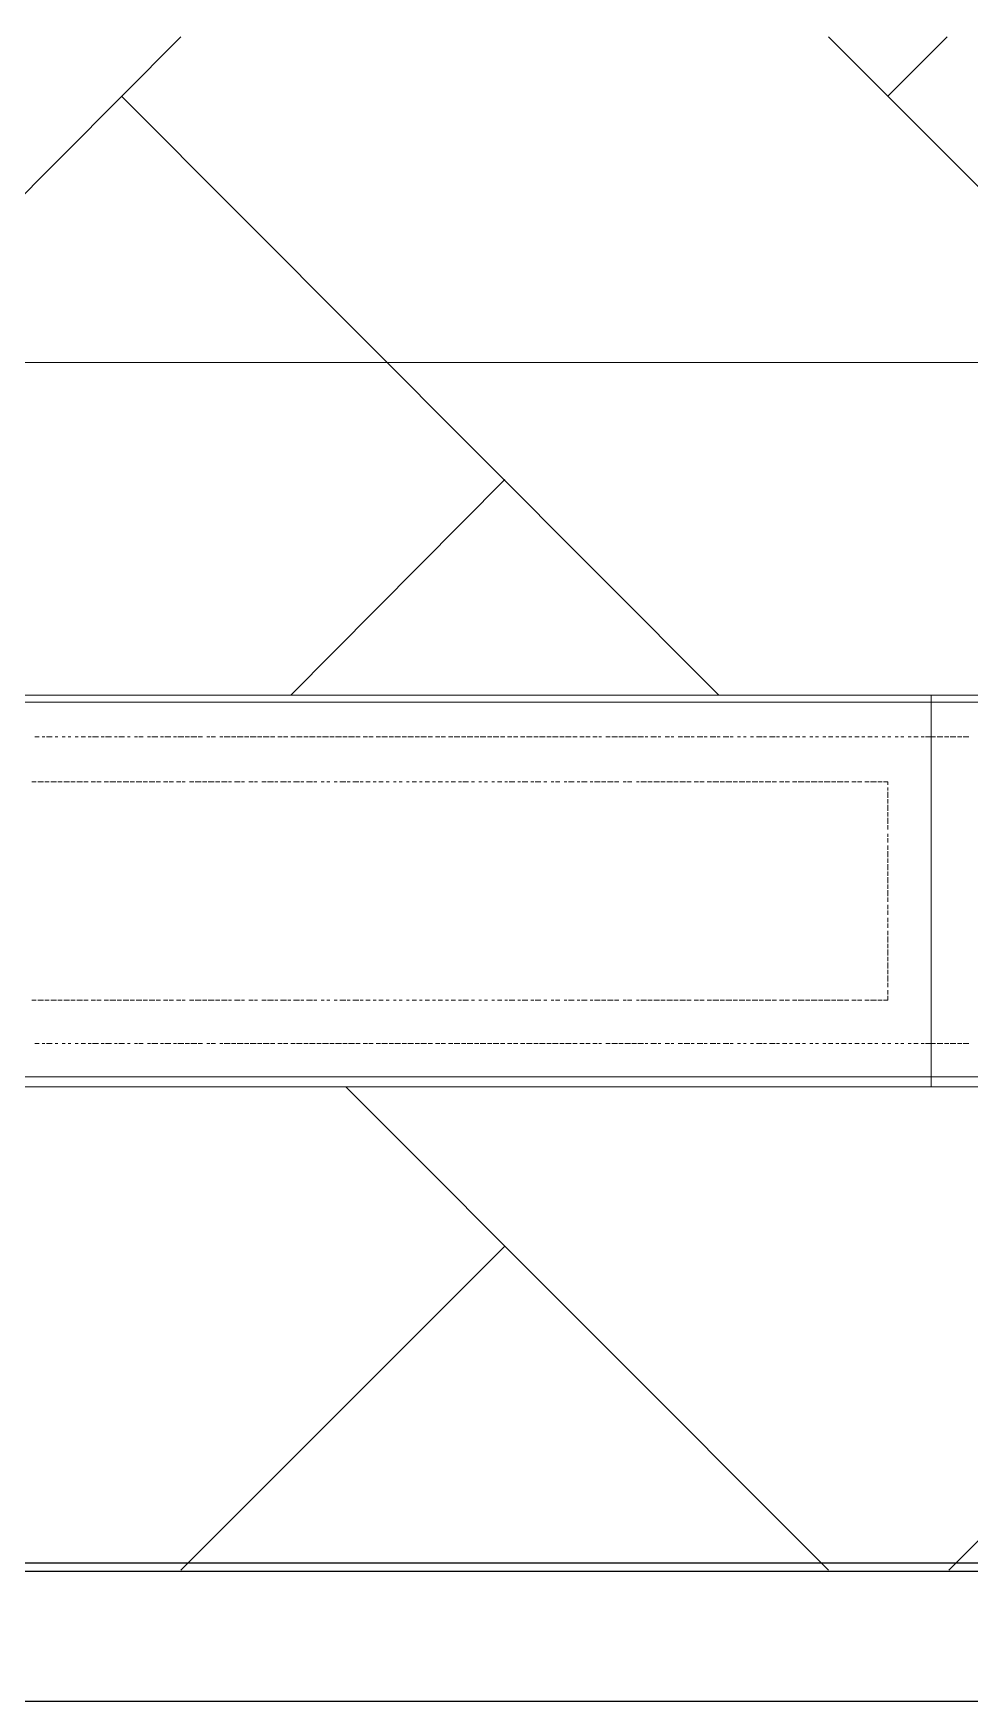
# Model space of a CAD drawing. Header units: millimetres. Extents: x 2928 to 3112, y 1220 to 1280.
# Drawn here: x 2943.72 to 2944.799, y 1236.874 to 1238.796 of the extents above; entities that cross this region are included whole.
import ezdxf

# ---------------------------------------------------------------- set-up
doc = ezdxf.new("R2010")
doc.units = ezdxf.units.MM

msp = doc.modelspace()

# ---------------------------------------------------------------- linework, layer by layer
at = {"color": 7, "linetype": 'Continuous', "lineweight": -2, "true_color": 0x000007}
for points in [[(2937.08126, 1265.3073), (2937.07792, 1267.474), (2938.98795, 1267.474), (2985.45528, 1267.474), (2985.45528, 1236.87356), (2938.98795, 1236.87356), (2937.08126, 1236.87356), (2937.08126, 1238.60692)], [(2937.23126, 1265.3073), (2937.23126, 1267.32399), (2938.98795, 1267.32399), (2985.30528, 1267.32399), (2985.30528, 1237.02356), (2938.98795, 1237.02356), (2937.22793, 1237.02356), (2937.22793, 1238.60692)]]:
    msp.add_lwpolyline(points, close=True, dxfattribs=at)
at = {"color": 9, "linetype": 'Continuous', "lineweight": 13, "true_color": 0xbababa}
for points in [[(2943.13468, 1238.03358), (2943.88969, 1238.79192), (2943.88969, 1238.79192)], [(2945.14637, 1238.28191), (2944.63636, 1238.79192), (2944.63636, 1238.79192)], [(2944.7047, 1238.72358), (2944.77303, 1238.79192), (2944.77303, 1238.79192)], [(2944.5097, 1238.03358), (2943.82135, 1238.72358), (2943.82135, 1238.72358)], [(2944.01636, 1238.03358), (2944.26303, 1238.28191), (2944.26303, 1238.28191)], [(2944.63636, 1237.02523), (2944.07969, 1237.5819), (2944.07969, 1237.5819)], [(2944.7747, 1237.02523), (2945.32971, 1237.5819), (2945.32971, 1237.5819)], [(2943.88969, 1237.02523), (2944.26303, 1237.39857), (2944.26303, 1237.39857)]]:
    msp.add_lwpolyline(points, dxfattribs=at)
at = {"color": 253, "linetype": 'Continuous', "lineweight": 5, "true_color": 0x9a9a9a}
for points in [[(2939.59296, 1238.41691), (2954.67317, 1238.41691), (2954.67317, 1238.41691)], [(2942.73967, 1238.02524), (2944.7547, 1238.02524), (2944.7547, 1238.02524)], [(2944.7547, 1238.02524), (2946.7714, 1238.02524), (2946.7714, 1238.02524)], [(2942.73967, 1237.59357), (2944.7547, 1237.59357), (2944.7547, 1237.59357)], [(2944.7547, 1237.59357), (2946.7714, 1237.59357), (2946.7714, 1237.59357)]]:
    msp.add_lwpolyline(points, dxfattribs=at)
at = {"color": 7, "linetype": 'Continuous', "lineweight": 20, "true_color": 0x000007}
for points in [[(2942.73967, 1237.5819), (2944.7547, 1237.5819), (2944.7547, 1238.03358), (2942.73967, 1238.03358)], [(2944.7547, 1237.5819), (2946.7714, 1237.5819), (2946.7714, 1238.03358), (2944.7547, 1238.03358)]]:
    msp.add_lwpolyline(points, close=True, dxfattribs=at)
at = {"color": 252, "linetype": 'Continuous', "lineweight": 13, "true_color": 0x989898}
for points in [[(2943.72635, 1237.98524), (2943.72135, 1237.98524), (2943.72135, 1237.98524)], [(2943.73302, 1237.98524), (2943.72969, 1237.98524), (2943.72969, 1237.98524)], [(2943.74135, 1237.98524), (2943.73469, 1237.98524), (2943.73469, 1237.98524)], [(2943.74802, 1237.98524), (2943.74469, 1237.98524), (2943.74469, 1237.98524)], [(2943.75635, 1237.98524), (2943.75302, 1237.98524), (2943.75302, 1237.98524)], [(2943.76302, 1237.98524), (2943.75969, 1237.98524), (2943.75969, 1237.98524)], [(2943.77135, 1237.98524), (2943.76802, 1237.98524), (2943.76802, 1237.98524)], [(2943.77969, 1237.98524), (2943.77469, 1237.98524), (2943.77469, 1237.98524)], [(2943.78635, 1237.98524), (2943.78302, 1237.98524), (2943.78302, 1237.98524)], [(2943.79469, 1237.98524), (2943.78802, 1237.98524), (2943.78802, 1237.98524)], [(2943.80135, 1237.98524), (2943.79802, 1237.98524), (2943.79802, 1237.98524)], [(2943.80969, 1237.98524), (2943.80302, 1237.98524), (2943.80302, 1237.98524)], [(2943.81635, 1237.98524), (2943.81302, 1237.98524), (2943.81302, 1237.98524)], [(2943.82469, 1237.98524), (2943.81802, 1237.98524), (2943.81802, 1237.98524)], [(2943.83135, 1237.98524), (2943.82802, 1237.98524), (2943.82802, 1237.98524)], [(2943.83969, 1237.98524), (2943.83635, 1237.98524), (2943.83635, 1237.98524)], [(2943.84635, 1237.98524), (2943.84135, 1237.98524), (2943.84135, 1237.98524)], [(2943.85469, 1237.98524), (2943.85135, 1237.98524), (2943.85135, 1237.98524)], [(2943.86302, 1237.98524), (2943.85635, 1237.98524), (2943.85635, 1237.98524)], [(2943.86969, 1237.98524), (2943.86635, 1237.98524), (2943.86635, 1237.98524)], [(2943.87802, 1237.98524), (2943.87135, 1237.98524), (2943.87135, 1237.98524)], [(2943.88469, 1237.98524), (2943.88135, 1237.98524), (2943.88135, 1237.98524)], [(2943.89302, 1237.98524), (2943.88635, 1237.98524), (2943.88635, 1237.98524)], [(2943.89969, 1237.98524), (2943.89469, 1237.98524), (2943.89469, 1237.98524)], [(2943.90802, 1237.98524), (2943.90135, 1237.98524), (2943.90135, 1237.98524)], [(2943.91469, 1237.98524), (2943.90969, 1237.98524), (2943.90969, 1237.98524)], [(2943.92302, 1237.98524), (2943.91969, 1237.98524), (2943.91969, 1237.98524)], [(2943.92969, 1237.98524), (2943.92469, 1237.98524), (2943.92469, 1237.98524)], [(2943.93802, 1237.98524), (2943.93469, 1237.98524), (2943.93469, 1237.98524)], [(2943.94635, 1237.98524), (2943.93969, 1237.98524), (2943.93969, 1237.98524)], [(2943.95302, 1237.98524), (2943.94802, 1237.98524), (2943.94802, 1237.98524)], [(2943.96136, 1237.98524), (2943.95469, 1237.98524), (2943.95469, 1237.98524)], [(2943.96802, 1237.98524), (2943.96302, 1237.98524), (2943.96302, 1237.98524)], [(2943.97636, 1237.98524), (2943.96969, 1237.98524), (2943.96969, 1237.98524)], [(2943.98302, 1237.98524), (2943.97802, 1237.98524), (2943.97802, 1237.98524)], [(2943.99136, 1237.98524), (2943.98469, 1237.98524), (2943.98469, 1237.98524)], [(2943.99802, 1237.98524), (2943.99302, 1237.98524), (2943.99302, 1237.98524)], [(2944.00636, 1237.98524), (2944.00136, 1237.98524), (2944.00136, 1237.98524)], [(2944.01302, 1237.98524), (2944.00802, 1237.98524), (2944.00802, 1237.98524)], [(2944.02136, 1237.98524), (2944.01636, 1237.98524), (2944.01636, 1237.98524)], [(2944.02969, 1237.98524), (2944.02302, 1237.98524), (2944.02302, 1237.98524)], [(2944.03636, 1237.98524), (2944.03136, 1237.98524), (2944.03136, 1237.98524)], [(2944.04469, 1237.98524), (2944.03802, 1237.98524), (2944.03802, 1237.98524)], [(2944.05136, 1237.98524), (2944.04636, 1237.98524), (2944.04636, 1237.98524)], [(2944.05969, 1237.98524), (2944.05302, 1237.98524), (2944.05302, 1237.98524)], [(2944.06636, 1237.98524), (2944.06136, 1237.98524), (2944.06136, 1237.98524)], [(2944.07469, 1237.98524), (2944.06802, 1237.98524), (2944.06802, 1237.98524)], [(2944.08136, 1237.98524), (2944.07636, 1237.98524), (2944.07636, 1237.98524)], [(2944.08969, 1237.98524), (2944.08302, 1237.98524), (2944.08302, 1237.98524)], [(2944.09636, 1237.98524), (2944.09136, 1237.98524), (2944.09136, 1237.98524)], [(2944.10469, 1237.98524), (2944.09969, 1237.98524), (2944.09969, 1237.98524)], [(2944.11136, 1237.98524), (2944.10636, 1237.98524), (2944.10636, 1237.98524)], [(2944.11969, 1237.98524), (2944.11469, 1237.98524), (2944.11469, 1237.98524)], [(2944.12802, 1237.98524), (2944.12136, 1237.98524), (2944.12136, 1237.98524)], [(2944.13469, 1237.98524), (2944.12969, 1237.98524), (2944.12969, 1237.98524)], [(2944.14302, 1237.98524), (2944.13636, 1237.98524), (2944.13636, 1237.98524)], [(2944.14969, 1237.98524), (2944.14469, 1237.98524), (2944.14469, 1237.98524)], [(2944.15802, 1237.98524), (2944.15136, 1237.98524), (2944.15136, 1237.98524)], [(2944.16469, 1237.98524), (2944.15969, 1237.98524), (2944.15969, 1237.98524)], [(2944.17302, 1237.98524), (2944.16636, 1237.98524), (2944.16636, 1237.98524)], [(2944.17969, 1237.98524), (2944.17469, 1237.98524), (2944.17469, 1237.98524)], [(2944.18802, 1237.98524), (2944.18302, 1237.98524), (2944.18302, 1237.98524)], [(2944.19469, 1237.98524), (2944.18969, 1237.98524), (2944.18969, 1237.98524)], [(2944.20303, 1237.98524), (2944.19803, 1237.98524), (2944.19803, 1237.98524)], [(2944.21136, 1237.98524), (2944.20469, 1237.98524), (2944.20469, 1237.98524)], [(2944.21803, 1237.98524), (2944.21303, 1237.98524), (2944.21303, 1237.98524)], [(2944.22636, 1237.98524), (2944.21969, 1237.98524), (2944.21969, 1237.98524)], [(2944.23303, 1237.98524), (2944.22803, 1237.98524), (2944.22803, 1237.98524)], [(2944.24136, 1237.98524), (2944.23469, 1237.98524), (2944.23469, 1237.98524)], [(2944.24803, 1237.98524), (2944.24303, 1237.98524), (2944.24303, 1237.98524)], [(2944.25636, 1237.98524), (2944.24969, 1237.98524), (2944.24969, 1237.98524)], [(2944.26303, 1237.98524), (2944.25803, 1237.98524), (2944.25803, 1237.98524)], [(2944.27136, 1237.98524), (2944.26636, 1237.98524), (2944.26636, 1237.98524)], [(2944.27803, 1237.98524), (2944.27303, 1237.98524), (2944.27303, 1237.98524)], [(2944.28636, 1237.98524), (2944.28136, 1237.98524), (2944.28136, 1237.98524)], [(2944.29469, 1237.98524), (2944.28803, 1237.98524), (2944.28803, 1237.98524)], [(2944.30136, 1237.98524), (2944.29636, 1237.98524), (2944.29636, 1237.98524)], [(2944.30969, 1237.98524), (2944.30303, 1237.98524), (2944.30303, 1237.98524)], [(2944.31636, 1237.98524), (2944.31136, 1237.98524), (2944.31136, 1237.98524)], [(2944.32469, 1237.98524), (2944.31803, 1237.98524), (2944.31803, 1237.98524)], [(2944.33136, 1237.98524), (2944.32636, 1237.98524), (2944.32636, 1237.98524)], [(2944.33969, 1237.98524), (2944.33303, 1237.98524), (2944.33303, 1237.98524)], [(2944.34636, 1237.98524), (2944.34136, 1237.98524), (2944.34136, 1237.98524)], [(2944.35469, 1237.98524), (2944.34969, 1237.98524), (2944.34969, 1237.98524)], [(2944.36136, 1237.98524), (2944.35636, 1237.98524), (2944.35636, 1237.98524)], [(2944.36969, 1237.98524), (2944.36469, 1237.98524), (2944.36469, 1237.98524)], [(2944.37469, 1237.98524), (2944.37136, 1237.98524), (2944.37136, 1237.98524)], [(2944.38469, 1237.98524), (2944.37969, 1237.98524), (2944.37969, 1237.98524)], [(2944.39303, 1237.98524), (2944.38636, 1237.98524), (2944.38636, 1237.98524)], [(2944.39969, 1237.98524), (2944.39469, 1237.98524), (2944.39469, 1237.98524)], [(2944.40803, 1237.98524), (2944.40136, 1237.98524), (2944.40136, 1237.98524)], [(2944.41469, 1237.98524), (2944.40969, 1237.98524), (2944.40969, 1237.98524)], [(2944.42303, 1237.98524), (2944.41636, 1237.98524), (2944.41636, 1237.98524)], [(2944.42803, 1237.98524), (2944.42469, 1237.98524), (2944.42469, 1237.98524)], [(2944.43803, 1237.98524), (2944.43136, 1237.98524), (2944.43136, 1237.98524)], [(2944.44303, 1237.98524), (2944.4397, 1237.98524), (2944.4397, 1237.98524)], [(2944.45303, 1237.98524), (2944.44803, 1237.98524), (2944.44803, 1237.98524)], [(2944.45803, 1237.98524), (2944.4547, 1237.98524), (2944.4547, 1237.98524)], [(2944.46803, 1237.98524), (2944.46303, 1237.98524), (2944.46303, 1237.98524)], [(2944.47636, 1237.98524), (2944.4697, 1237.98524), (2944.4697, 1237.98524)], [(2944.48136, 1237.98524), (2944.47803, 1237.98524), (2944.47803, 1237.98524)], [(2944.49136, 1237.98524), (2944.4847, 1237.98524), (2944.4847, 1237.98524)], [(2944.49636, 1237.98524), (2944.49303, 1237.98524), (2944.49303, 1237.98524)], [(2944.50636, 1237.98524), (2944.4997, 1237.98524), (2944.4997, 1237.98524)], [(2944.51136, 1237.98524), (2944.50803, 1237.98524), (2944.50803, 1237.98524)], [(2944.52136, 1237.98524), (2944.5147, 1237.98524), (2944.5147, 1237.98524)], [(2944.52636, 1237.98524), (2944.52303, 1237.98524), (2944.52303, 1237.98524)], [(2944.5347, 1237.98524), (2944.53136, 1237.98524), (2944.53136, 1237.98524)], [(2944.54136, 1237.98524), (2944.53803, 1237.98524), (2944.53803, 1237.98524)], [(2944.5497, 1237.98524), (2944.54636, 1237.98524), (2944.54636, 1237.98524)], [(2944.5597, 1237.98524), (2944.55303, 1237.98524), (2944.55303, 1237.98524)], [(2944.5647, 1237.98524), (2944.56136, 1237.98524), (2944.56136, 1237.98524)], [(2944.5747, 1237.98524), (2944.56803, 1237.98524), (2944.56803, 1237.98524)], [(2944.5797, 1237.98524), (2944.57636, 1237.98524), (2944.57636, 1237.98524)], [(2944.58803, 1237.98524), (2944.58303, 1237.98524), (2944.58303, 1237.98524)], [(2944.5947, 1237.98524), (2944.59136, 1237.98524), (2944.59136, 1237.98524)], [(2944.60303, 1237.98524), (2944.59803, 1237.98524), (2944.59803, 1237.98524)], [(2944.6097, 1237.98524), (2944.60636, 1237.98524), (2944.60636, 1237.98524)], [(2944.61803, 1237.98524), (2944.6147, 1237.98524), (2944.6147, 1237.98524)], [(2944.6247, 1237.98524), (2944.62136, 1237.98524), (2944.62136, 1237.98524)], [(2944.63303, 1237.98524), (2944.6297, 1237.98524), (2944.6297, 1237.98524)], [(2944.64136, 1237.98524), (2944.63636, 1237.98524), (2944.63636, 1237.98524)], [(2944.64803, 1237.98524), (2944.6447, 1237.98524), (2944.6447, 1237.98524)], [(2944.65636, 1237.98524), (2944.65136, 1237.98524), (2944.65136, 1237.98524)], [(2944.66303, 1237.98524), (2944.6597, 1237.98524), (2944.6597, 1237.98524)], [(2944.67137, 1237.98524), (2944.66637, 1237.98524), (2944.66637, 1237.98524)], [(2944.67803, 1237.98524), (2944.6747, 1237.98524), (2944.6747, 1237.98524)], [(2944.68637, 1237.98524), (2944.68137, 1237.98524), (2944.68137, 1237.98524)], [(2944.69303, 1237.98524), (2944.6897, 1237.98524), (2944.6897, 1237.98524)], [(2944.70137, 1237.98524), (2944.69803, 1237.98524), (2944.69803, 1237.98524)], [(2944.70803, 1237.98524), (2944.7047, 1237.98524), (2944.7047, 1237.98524)], [(2944.71637, 1237.98524), (2944.71303, 1237.98524), (2944.71303, 1237.98524)], [(2944.72303, 1237.98524), (2944.7197, 1237.98524), (2944.7197, 1237.98524)], [(2944.73137, 1237.98524), (2944.72803, 1237.98524), (2944.72803, 1237.98524)], [(2944.7397, 1237.98524), (2944.7347, 1237.98524), (2944.7347, 1237.98524)], [(2944.74637, 1237.98524), (2944.74303, 1237.98524), (2944.74303, 1237.98524)], [(2944.7547, 1237.98524), (2944.74803, 1237.98524), (2944.74803, 1237.98524)], [(2944.7597, 1237.98524), (2944.7547, 1237.98524), (2944.7547, 1237.98524)], [(2944.76803, 1237.98524), (2944.76137, 1237.98524), (2944.76137, 1237.98524)], [(2944.7747, 1237.98524), (2944.7697, 1237.98524), (2944.7697, 1237.98524)], [(2944.78303, 1237.98524), (2944.77637, 1237.98524), (2944.77637, 1237.98524)], [(2944.7897, 1237.98524), (2944.7847, 1237.98524), (2944.7847, 1237.98524)], [(2944.79803, 1237.98524), (2944.79137, 1237.98524), (2944.79137, 1237.98524)], [(2943.72302, 1237.93357), (2943.71802, 1237.93357), (2943.71802, 1237.93357)], [(2943.73135, 1237.93357), (2943.72468, 1237.93357), (2943.72468, 1237.93357)], [(2943.73802, 1237.93357), (2943.73302, 1237.93357), (2943.73302, 1237.93357)], [(2943.74635, 1237.93357), (2943.73969, 1237.93357), (2943.73969, 1237.93357)], [(2943.75302, 1237.93357), (2943.74802, 1237.93357), (2943.74802, 1237.93357)], [(2943.76135, 1237.93357), (2943.75469, 1237.93357), (2943.75469, 1237.93357)], [(2943.76802, 1237.93357), (2943.76302, 1237.93357), (2943.76302, 1237.93357)], [(2943.77635, 1237.93357), (2943.76969, 1237.93357), (2943.76969, 1237.93357)], [(2943.78302, 1237.93357), (2943.77802, 1237.93357), (2943.77802, 1237.93357)], [(2943.79135, 1237.93357), (2943.78635, 1237.93357), (2943.78635, 1237.93357)], [(2943.79802, 1237.93357), (2943.79302, 1237.93357), (2943.79302, 1237.93357)], [(2943.80635, 1237.93357), (2943.80135, 1237.93357), (2943.80135, 1237.93357)], [(2943.81469, 1237.93357), (2943.80802, 1237.93357), (2943.80802, 1237.93357)], [(2943.82135, 1237.93357), (2943.81635, 1237.93357), (2943.81635, 1237.93357)], [(2943.82969, 1237.93357), (2943.82302, 1237.93357), (2943.82302, 1237.93357)], [(2943.83635, 1237.93357), (2943.83135, 1237.93357), (2943.83135, 1237.93357)], [(2943.84469, 1237.93357), (2943.83802, 1237.93357), (2943.83802, 1237.93357)], [(2943.85135, 1237.93357), (2943.84635, 1237.93357), (2943.84635, 1237.93357)], [(2943.85969, 1237.93357), (2943.85302, 1237.93357), (2943.85302, 1237.93357)], [(2943.86635, 1237.93357), (2943.86135, 1237.93357), (2943.86135, 1237.93357)], [(2943.87469, 1237.93357), (2943.86969, 1237.93357), (2943.86969, 1237.93357)], [(2943.88135, 1237.93357), (2943.87635, 1237.93357), (2943.87635, 1237.93357)], [(2943.88969, 1237.93357), (2943.88469, 1237.93357), (2943.88469, 1237.93357)], [(2943.89469, 1237.93357), (2943.89135, 1237.93357), (2943.89135, 1237.93357)], [(2943.90469, 1237.93357), (2943.89969, 1237.93357), (2943.89969, 1237.93357)], [(2943.91302, 1237.93357), (2943.90635, 1237.93357), (2943.90635, 1237.93357)], [(2943.91969, 1237.93357), (2943.91469, 1237.93357), (2943.91469, 1237.93357)], [(2943.92802, 1237.93357), (2943.92135, 1237.93357), (2943.92135, 1237.93357)], [(2943.93469, 1237.93357), (2943.92969, 1237.93357), (2943.92969, 1237.93357)], [(2943.94302, 1237.93357), (2943.93635, 1237.93357), (2943.93635, 1237.93357)], [(2943.94802, 1237.93357), (2943.94469, 1237.93357), (2943.94469, 1237.93357)], [(2943.95802, 1237.93357), (2943.95135, 1237.93357), (2943.95135, 1237.93357)], [(2943.96302, 1237.93357), (2943.95969, 1237.93357), (2943.95969, 1237.93357)], [(2943.97302, 1237.93357), (2943.96802, 1237.93357), (2943.96802, 1237.93357)], [(2943.97802, 1237.93357), (2943.97469, 1237.93357), (2943.97469, 1237.93357)], [(2943.98802, 1237.93357), (2943.98302, 1237.93357), (2943.98302, 1237.93357)], [(2943.99636, 1237.93357), (2943.98969, 1237.93357), (2943.98969, 1237.93357)], [(2944.00136, 1237.93357), (2943.99802, 1237.93357), (2943.99802, 1237.93357)], [(2944.01136, 1237.93357), (2944.00469, 1237.93357), (2944.00469, 1237.93357)], [(2944.01636, 1237.93357), (2944.01302, 1237.93357), (2944.01302, 1237.93357)], [(2944.02636, 1237.93357), (2944.01969, 1237.93357), (2944.01969, 1237.93357)], [(2944.03136, 1237.93357), (2944.02802, 1237.93357), (2944.02802, 1237.93357)], [(2944.04136, 1237.93357), (2944.03469, 1237.93357), (2944.03469, 1237.93357)], [(2944.04636, 1237.93357), (2944.04302, 1237.93357), (2944.04302, 1237.93357)], [(2944.05469, 1237.93357), (2944.05136, 1237.93357), (2944.05136, 1237.93357)], [(2944.06136, 1237.93357), (2944.05802, 1237.93357), (2944.05802, 1237.93357)], [(2944.06969, 1237.93357), (2944.06636, 1237.93357), (2944.06636, 1237.93357)], [(2944.07969, 1237.93357), (2944.07302, 1237.93357), (2944.07302, 1237.93357)], [(2944.08469, 1237.93357), (2944.08136, 1237.93357), (2944.08136, 1237.93357)], [(2944.09469, 1237.93357), (2944.08802, 1237.93357), (2944.08802, 1237.93357)], [(2944.09969, 1237.93357), (2944.09636, 1237.93357), (2944.09636, 1237.93357)], [(2944.10802, 1237.93357), (2944.10302, 1237.93357), (2944.10302, 1237.93357)], [(2944.11469, 1237.93357), (2944.11136, 1237.93357), (2944.11136, 1237.93357)], [(2944.12302, 1237.93357), (2944.11802, 1237.93357), (2944.11802, 1237.93357)], [(2944.12969, 1237.93357), (2944.12636, 1237.93357), (2944.12636, 1237.93357)], [(2944.13802, 1237.93357), (2944.13469, 1237.93357), (2944.13469, 1237.93357)], [(2944.14469, 1237.93357), (2944.14136, 1237.93357), (2944.14136, 1237.93357)], [(2944.15302, 1237.93357), (2944.14969, 1237.93357), (2944.14969, 1237.93357)], [(2944.16136, 1237.93357), (2944.15636, 1237.93357), (2944.15636, 1237.93357)], [(2944.16802, 1237.93357), (2944.16469, 1237.93357), (2944.16469, 1237.93357)], [(2944.17636, 1237.93357), (2944.17136, 1237.93357), (2944.17136, 1237.93357)], [(2944.18302, 1237.93357), (2944.17969, 1237.93357), (2944.17969, 1237.93357)], [(2944.19136, 1237.93357), (2944.18636, 1237.93357), (2944.18636, 1237.93357)], [(2944.19803, 1237.93357), (2944.19469, 1237.93357), (2944.19469, 1237.93357)], [(2944.20636, 1237.93357), (2944.20136, 1237.93357), (2944.20136, 1237.93357)], [(2944.21303, 1237.93357), (2944.20969, 1237.93357), (2944.20969, 1237.93357)], [(2944.22136, 1237.93357), (2944.21469, 1237.93357), (2944.21469, 1237.93357)], [(2944.22803, 1237.93357), (2944.22469, 1237.93357), (2944.22469, 1237.93357)], [(2944.23636, 1237.93357), (2944.23303, 1237.93357), (2944.23303, 1237.93357)], [(2944.24303, 1237.93357), (2944.23969, 1237.93357), (2944.23969, 1237.93357)], [(2944.25136, 1237.93357), (2944.24803, 1237.93357), (2944.24803, 1237.93357)], [(2944.25969, 1237.93357), (2944.25469, 1237.93357), (2944.25469, 1237.93357)], [(2944.26636, 1237.93357), (2944.26303, 1237.93357), (2944.26303, 1237.93357)], [(2944.27469, 1237.93357), (2944.26803, 1237.93357), (2944.26803, 1237.93357)], [(2944.28136, 1237.93357), (2944.27803, 1237.93357), (2944.27803, 1237.93357)], [(2944.28969, 1237.93357), (2944.28303, 1237.93357), (2944.28303, 1237.93357)], [(2944.29636, 1237.93357), (2944.29303, 1237.93357), (2944.29303, 1237.93357)], [(2944.30469, 1237.93357), (2944.29803, 1237.93357), (2944.29803, 1237.93357)], [(2944.31136, 1237.93357), (2944.30803, 1237.93357), (2944.30803, 1237.93357)], [(2944.31969, 1237.93357), (2944.31636, 1237.93357), (2944.31636, 1237.93357)], [(2944.32636, 1237.93357), (2944.32136, 1237.93357), (2944.32136, 1237.93357)], [(2944.33469, 1237.93357), (2944.33136, 1237.93357), (2944.33136, 1237.93357)], [(2944.34303, 1237.93357), (2944.33636, 1237.93357), (2944.33636, 1237.93357)], [(2944.34969, 1237.93357), (2944.34636, 1237.93357), (2944.34636, 1237.93357)], [(2944.35803, 1237.93357), (2944.35136, 1237.93357), (2944.35136, 1237.93357)], [(2944.36469, 1237.93357), (2944.36136, 1237.93357), (2944.36136, 1237.93357)], [(2944.37303, 1237.93357), (2944.36636, 1237.93357), (2944.36636, 1237.93357)], [(2944.37969, 1237.93357), (2944.37469, 1237.93357), (2944.37469, 1237.93357)], [(2944.38803, 1237.93357), (2944.38136, 1237.93357), (2944.38136, 1237.93357)], [(2944.39469, 1237.93357), (2944.38969, 1237.93357), (2944.38969, 1237.93357)], [(2944.40303, 1237.93357), (2944.39969, 1237.93357), (2944.39969, 1237.93357)], [(2944.40969, 1237.93357), (2944.40469, 1237.93357), (2944.40469, 1237.93357)], [(2944.41803, 1237.93357), (2944.41469, 1237.93357), (2944.41469, 1237.93357)], [(2944.42636, 1237.93357), (2944.41969, 1237.93357), (2944.41969, 1237.93357)], [(2944.43303, 1237.93357), (2944.42803, 1237.93357), (2944.42803, 1237.93357)], [(2944.44136, 1237.93357), (2944.4347, 1237.93357), (2944.4347, 1237.93357)], [(2944.44803, 1237.93357), (2944.44303, 1237.93357), (2944.44303, 1237.93357)], [(2944.45636, 1237.93357), (2944.4497, 1237.93357), (2944.4497, 1237.93357)], [(2944.46303, 1237.93357), (2944.45803, 1237.93357), (2944.45803, 1237.93357)], [(2944.47136, 1237.93357), (2944.4647, 1237.93357), (2944.4647, 1237.93357)], [(2944.47803, 1237.93357), (2944.47303, 1237.93357), (2944.47303, 1237.93357)], [(2944.48636, 1237.93357), (2944.48136, 1237.93357), (2944.48136, 1237.93357)], [(2944.49303, 1237.93357), (2944.48803, 1237.93357), (2944.48803, 1237.93357)], [(2944.50136, 1237.93357), (2944.49636, 1237.93357), (2944.49636, 1237.93357)], [(2944.5097, 1237.93357), (2944.50303, 1237.93357), (2944.50303, 1237.93357)], [(2944.51636, 1237.93357), (2944.51136, 1237.93357), (2944.51136, 1237.93357)], [(2944.5247, 1237.93357), (2944.51803, 1237.93357), (2944.51803, 1237.93357)], [(2944.53136, 1237.93357), (2944.52636, 1237.93357), (2944.52636, 1237.93357)], [(2944.5397, 1237.93357), (2944.53303, 1237.93357), (2944.53303, 1237.93357)], [(2944.54636, 1237.93357), (2944.54136, 1237.93357), (2944.54136, 1237.93357)], [(2944.5547, 1237.93357), (2944.54803, 1237.93357), (2944.54803, 1237.93357)], [(2944.56136, 1237.93357), (2944.55636, 1237.93357), (2944.55636, 1237.93357)], [(2944.5697, 1237.93357), (2944.56303, 1237.93357), (2944.56303, 1237.93357)], [(2944.57636, 1237.93357), (2944.57136, 1237.93357), (2944.57136, 1237.93357)], [(2944.5847, 1237.93357), (2944.5797, 1237.93357), (2944.5797, 1237.93357)], [(2944.59136, 1237.93357), (2944.58636, 1237.93357), (2944.58636, 1237.93357)], [(2944.5997, 1237.93357), (2944.5947, 1237.93357), (2944.5947, 1237.93357)], [(2944.60803, 1237.93357), (2944.60136, 1237.93357), (2944.60136, 1237.93357)], [(2944.6147, 1237.93357), (2944.6097, 1237.93357), (2944.6097, 1237.93357)], [(2944.62303, 1237.93357), (2944.61636, 1237.93357), (2944.61636, 1237.93357)], [(2944.6297, 1237.93357), (2944.6247, 1237.93357), (2944.6247, 1237.93357)], [(2944.63803, 1237.93357), (2944.63136, 1237.93357), (2944.63136, 1237.93357)], [(2944.6447, 1237.93357), (2944.6397, 1237.93357), (2944.6397, 1237.93357)], [(2944.65303, 1237.93357), (2944.64636, 1237.93357), (2944.64636, 1237.93357)], [(2944.6597, 1237.93357), (2944.6547, 1237.93357), (2944.6547, 1237.93357)], [(2944.66803, 1237.93357), (2944.66303, 1237.93357), (2944.66303, 1237.93357)], [(2944.6747, 1237.93357), (2944.6697, 1237.93357), (2944.6697, 1237.93357)], [(2944.68303, 1237.93357), (2944.67803, 1237.93357), (2944.67803, 1237.93357)], [(2944.69137, 1237.93357), (2944.6847, 1237.93357), (2944.6847, 1237.93357)], [(2944.69803, 1237.93357), (2944.69303, 1237.93357), (2944.69303, 1237.93357)], [(2944.7047, 1237.93024), (2944.7047, 1237.93357), (2944.6997, 1237.93357)], [(2944.7047, 1237.92357), (2944.7047, 1237.92691), (2944.7047, 1237.92691)], [(2944.7047, 1237.91524), (2944.7047, 1237.92191), (2944.7047, 1237.92191)], [(2944.7047, 1237.90857), (2944.7047, 1237.91357), (2944.7047, 1237.91357)], [(2944.7047, 1237.90024), (2944.7047, 1237.90691), (2944.7047, 1237.90691)], [(2944.7047, 1237.89357), (2944.7047, 1237.89857), (2944.7047, 1237.89857)], [(2944.7047, 1237.88524), (2944.7047, 1237.89191), (2944.7047, 1237.89191)], [(2944.7047, 1237.87857), (2944.7047, 1237.88357), (2944.7047, 1237.88357)], [(2944.7047, 1237.87024), (2944.7047, 1237.87357), (2944.7047, 1237.87357)], [(2944.7047, 1237.86357), (2944.7047, 1237.86857), (2944.7047, 1237.86857)], [(2944.7047, 1237.85524), (2944.7047, 1237.86024), (2944.7047, 1237.86024)], [(2944.7047, 1237.84691), (2944.7047, 1237.85357), (2944.7047, 1237.85357)], [(2944.7047, 1237.84024), (2944.7047, 1237.84524), (2944.7047, 1237.84524)], [(2944.7047, 1237.83191), (2944.7047, 1237.83857), (2944.7047, 1237.83857)], [(2944.7047, 1237.82524), (2944.7047, 1237.83024), (2944.7047, 1237.83024)], [(2944.7047, 1237.81691), (2944.7047, 1237.82357), (2944.7047, 1237.82357)], [(2944.7047, 1237.81024), (2944.7047, 1237.81524), (2944.7047, 1237.81524)], [(2944.7047, 1237.80191), (2944.7047, 1237.80857), (2944.7047, 1237.80857)], [(2944.7047, 1237.79524), (2944.7047, 1237.80024), (2944.7047, 1237.80024)], [(2944.7047, 1237.7869), (2944.7047, 1237.7919), (2944.7047, 1237.7919)], [(2944.7047, 1237.78024), (2944.7047, 1237.78524), (2944.7047, 1237.78524)], [(2944.7047, 1237.7719), (2944.7047, 1237.7769), (2944.7047, 1237.7769)], [(2944.7047, 1237.76524), (2944.7047, 1237.77024), (2944.7047, 1237.77024)], [(2944.7047, 1237.7569), (2944.7047, 1237.7619), (2944.7047, 1237.7619)], [(2944.7047, 1237.74857), (2944.7047, 1237.75524), (2944.7047, 1237.75524)], [(2944.7047, 1237.7419), (2944.7047, 1237.7469), (2944.7047, 1237.7469)], [(2944.7047, 1237.73357), (2944.7047, 1237.74024), (2944.7047, 1237.74024)], [(2944.7047, 1237.7269), (2944.7047, 1237.7319), (2944.7047, 1237.7319)], [(2944.7047, 1237.71857), (2944.7047, 1237.72524), (2944.7047, 1237.72524)], [(2944.7047, 1237.7119), (2944.7047, 1237.7169), (2944.7047, 1237.7169)], [(2944.7047, 1237.70357), (2944.7047, 1237.71024), (2944.7047, 1237.71024)], [(2944.7047, 1237.6969), (2944.7047, 1237.7019), (2944.7047, 1237.7019)], [(2944.7047, 1237.68857), (2944.7047, 1237.69357), (2944.7047, 1237.69357)], [(2944.7047, 1237.6819), (2944.7047, 1237.6869), (2944.7047, 1237.6869)], [(2943.71802, 1237.6819), (2943.72302, 1237.6819), (2943.72302, 1237.6819)], [(2943.72468, 1237.6819), (2943.73135, 1237.6819), (2943.73135, 1237.6819)], [(2943.73302, 1237.6819), (2943.73802, 1237.6819), (2943.73802, 1237.6819)], [(2943.73969, 1237.6819), (2943.74635, 1237.6819), (2943.74635, 1237.6819)], [(2943.74802, 1237.6819), (2943.75302, 1237.6819), (2943.75302, 1237.6819)], [(2943.75469, 1237.6819), (2943.76135, 1237.6819), (2943.76135, 1237.6819)], [(2943.76302, 1237.6819), (2943.76802, 1237.6819), (2943.76802, 1237.6819)], [(2943.76969, 1237.6819), (2943.77635, 1237.6819), (2943.77635, 1237.6819)], [(2943.77802, 1237.6819), (2943.78302, 1237.6819), (2943.78302, 1237.6819)], [(2943.78635, 1237.6819), (2943.79135, 1237.6819), (2943.79135, 1237.6819)], [(2943.79302, 1237.6819), (2943.79802, 1237.6819), (2943.79802, 1237.6819)], [(2943.80135, 1237.6819), (2943.80635, 1237.6819), (2943.80635, 1237.6819)], [(2943.80802, 1237.6819), (2943.81469, 1237.6819), (2943.81469, 1237.6819)], [(2943.81635, 1237.6819), (2943.82135, 1237.6819), (2943.82135, 1237.6819)], [(2943.82302, 1237.6819), (2943.82969, 1237.6819), (2943.82969, 1237.6819)], [(2943.83135, 1237.6819), (2943.83635, 1237.6819), (2943.83635, 1237.6819)], [(2943.83802, 1237.6819), (2943.84469, 1237.6819), (2943.84469, 1237.6819)], [(2943.84635, 1237.6819), (2943.85135, 1237.6819), (2943.85135, 1237.6819)], [(2943.85302, 1237.6819), (2943.85969, 1237.6819), (2943.85969, 1237.6819)], [(2943.86135, 1237.6819), (2943.86635, 1237.6819), (2943.86635, 1237.6819)], [(2943.86969, 1237.6819), (2943.87469, 1237.6819), (2943.87469, 1237.6819)], [(2943.87635, 1237.6819), (2943.88135, 1237.6819), (2943.88135, 1237.6819)], [(2943.88469, 1237.6819), (2943.88969, 1237.6819), (2943.88969, 1237.6819)], [(2943.89135, 1237.6819), (2943.89469, 1237.6819), (2943.89469, 1237.6819)], [(2943.89969, 1237.6819), (2943.90469, 1237.6819), (2943.90469, 1237.6819)], [(2943.90635, 1237.6819), (2943.91302, 1237.6819), (2943.91302, 1237.6819)], [(2943.91469, 1237.6819), (2943.91969, 1237.6819), (2943.91969, 1237.6819)], [(2943.92135, 1237.6819), (2943.92802, 1237.6819), (2943.92802, 1237.6819)], [(2943.92969, 1237.6819), (2943.93469, 1237.6819), (2943.93469, 1237.6819)], [(2943.93635, 1237.6819), (2943.94302, 1237.6819), (2943.94302, 1237.6819)], [(2943.94469, 1237.6819), (2943.94802, 1237.6819), (2943.94802, 1237.6819)], [(2943.95135, 1237.6819), (2943.95802, 1237.6819), (2943.95802, 1237.6819)], [(2943.95969, 1237.6819), (2943.96302, 1237.6819), (2943.96302, 1237.6819)], [(2943.96802, 1237.6819), (2943.97302, 1237.6819), (2943.97302, 1237.6819)], [(2943.97469, 1237.6819), (2943.97802, 1237.6819), (2943.97802, 1237.6819)], [(2943.98302, 1237.6819), (2943.98802, 1237.6819), (2943.98802, 1237.6819)], [(2943.98969, 1237.6819), (2943.99636, 1237.6819), (2943.99636, 1237.6819)], [(2943.99802, 1237.6819), (2944.00136, 1237.6819), (2944.00136, 1237.6819)], [(2944.00469, 1237.6819), (2944.01136, 1237.6819), (2944.01136, 1237.6819)], [(2944.01302, 1237.6819), (2944.01636, 1237.6819), (2944.01636, 1237.6819)], [(2944.01969, 1237.6819), (2944.02636, 1237.6819), (2944.02636, 1237.6819)], [(2944.02802, 1237.6819), (2944.03136, 1237.6819), (2944.03136, 1237.6819)], [(2944.03469, 1237.6819), (2944.04136, 1237.6819), (2944.04136, 1237.6819)], [(2944.04302, 1237.6819), (2944.04636, 1237.6819), (2944.04636, 1237.6819)], [(2944.05136, 1237.6819), (2944.05469, 1237.6819), (2944.05469, 1237.6819)], [(2944.05802, 1237.6819), (2944.06136, 1237.6819), (2944.06136, 1237.6819)], [(2944.06636, 1237.6819), (2944.06969, 1237.6819), (2944.06969, 1237.6819)], [(2944.07302, 1237.6819), (2944.07969, 1237.6819), (2944.07969, 1237.6819)], [(2944.08136, 1237.6819), (2944.08469, 1237.6819), (2944.08469, 1237.6819)], [(2944.08802, 1237.6819), (2944.09469, 1237.6819), (2944.09469, 1237.6819)], [(2944.09636, 1237.6819), (2944.09969, 1237.6819), (2944.09969, 1237.6819)], [(2944.10302, 1237.6819), (2944.10802, 1237.6819), (2944.10802, 1237.6819)], [(2944.11136, 1237.6819), (2944.11469, 1237.6819), (2944.11469, 1237.6819)], [(2944.11802, 1237.6819), (2944.12302, 1237.6819), (2944.12302, 1237.6819)], [(2944.12636, 1237.6819), (2944.12969, 1237.6819), (2944.12969, 1237.6819)], [(2944.13469, 1237.6819), (2944.13802, 1237.6819), (2944.13802, 1237.6819)], [(2944.14136, 1237.6819), (2944.14469, 1237.6819), (2944.14469, 1237.6819)], [(2944.14969, 1237.6819), (2944.15302, 1237.6819), (2944.15302, 1237.6819)], [(2944.15636, 1237.6819), (2944.16136, 1237.6819), (2944.16136, 1237.6819)], [(2944.16469, 1237.6819), (2944.16802, 1237.6819), (2944.16802, 1237.6819)], [(2944.17136, 1237.6819), (2944.17636, 1237.6819), (2944.17636, 1237.6819)], [(2944.17969, 1237.6819), (2944.18302, 1237.6819), (2944.18302, 1237.6819)], [(2944.18636, 1237.6819), (2944.19136, 1237.6819), (2944.19136, 1237.6819)], [(2944.19469, 1237.6819), (2944.19803, 1237.6819), (2944.19803, 1237.6819)], [(2944.20136, 1237.6819), (2944.20636, 1237.6819), (2944.20636, 1237.6819)], [(2944.20969, 1237.6819), (2944.21303, 1237.6819), (2944.21303, 1237.6819)], [(2944.21469, 1237.6819), (2944.22136, 1237.6819), (2944.22136, 1237.6819)], [(2944.22469, 1237.6819), (2944.22803, 1237.6819), (2944.22803, 1237.6819)], [(2944.23303, 1237.6819), (2944.23636, 1237.6819), (2944.23636, 1237.6819)], [(2944.23969, 1237.6819), (2944.24303, 1237.6819), (2944.24303, 1237.6819)], [(2944.24803, 1237.6819), (2944.25136, 1237.6819), (2944.25136, 1237.6819)], [(2944.25469, 1237.6819), (2944.25969, 1237.6819), (2944.25969, 1237.6819)], [(2944.26303, 1237.6819), (2944.26636, 1237.6819), (2944.26636, 1237.6819)], [(2944.26803, 1237.6819), (2944.27469, 1237.6819), (2944.27469, 1237.6819)], [(2944.27803, 1237.6819), (2944.28136, 1237.6819), (2944.28136, 1237.6819)], [(2944.28303, 1237.6819), (2944.28969, 1237.6819), (2944.28969, 1237.6819)], [(2944.29303, 1237.6819), (2944.29636, 1237.6819), (2944.29636, 1237.6819)], [(2944.29803, 1237.6819), (2944.30469, 1237.6819), (2944.30469, 1237.6819)], [(2944.30803, 1237.6819), (2944.31136, 1237.6819), (2944.31136, 1237.6819)], [(2944.31636, 1237.6819), (2944.31969, 1237.6819), (2944.31969, 1237.6819)], [(2944.32136, 1237.6819), (2944.32636, 1237.6819), (2944.32636, 1237.6819)], [(2944.33136, 1237.6819), (2944.33469, 1237.6819), (2944.33469, 1237.6819)], [(2944.33636, 1237.6819), (2944.34303, 1237.6819), (2944.34303, 1237.6819)], [(2944.34636, 1237.6819), (2944.34969, 1237.6819), (2944.34969, 1237.6819)], [(2944.35136, 1237.6819), (2944.35803, 1237.6819), (2944.35803, 1237.6819)], [(2944.36136, 1237.6819), (2944.36469, 1237.6819), (2944.36469, 1237.6819)], [(2944.36636, 1237.6819), (2944.37303, 1237.6819), (2944.37303, 1237.6819)], [(2944.37469, 1237.6819), (2944.37969, 1237.6819), (2944.37969, 1237.6819)], [(2944.38136, 1237.6819), (2944.38803, 1237.6819), (2944.38803, 1237.6819)], [(2944.38969, 1237.6819), (2944.39469, 1237.6819), (2944.39469, 1237.6819)], [(2944.39969, 1237.6819), (2944.40303, 1237.6819), (2944.40303, 1237.6819)], [(2944.40469, 1237.6819), (2944.40969, 1237.6819), (2944.40969, 1237.6819)], [(2944.41469, 1237.6819), (2944.41803, 1237.6819), (2944.41803, 1237.6819)], [(2944.41969, 1237.6819), (2944.42636, 1237.6819), (2944.42636, 1237.6819)], [(2944.42803, 1237.6819), (2944.43303, 1237.6819), (2944.43303, 1237.6819)], [(2944.4347, 1237.6819), (2944.44136, 1237.6819), (2944.44136, 1237.6819)], [(2944.44303, 1237.6819), (2944.44803, 1237.6819), (2944.44803, 1237.6819)], [(2944.4497, 1237.6819), (2944.45636, 1237.6819), (2944.45636, 1237.6819)], [(2944.45803, 1237.6819), (2944.46303, 1237.6819), (2944.46303, 1237.6819)], [(2944.4647, 1237.6819), (2944.47136, 1237.6819), (2944.47136, 1237.6819)], [(2944.47303, 1237.6819), (2944.47803, 1237.6819), (2944.47803, 1237.6819)], [(2944.48136, 1237.6819), (2944.48636, 1237.6819), (2944.48636, 1237.6819)], [(2944.48803, 1237.6819), (2944.49303, 1237.6819), (2944.49303, 1237.6819)], [(2944.49636, 1237.6819), (2944.50136, 1237.6819), (2944.50136, 1237.6819)], [(2944.50303, 1237.6819), (2944.5097, 1237.6819), (2944.5097, 1237.6819)], [(2944.51136, 1237.6819), (2944.51636, 1237.6819), (2944.51636, 1237.6819)], [(2944.51803, 1237.6819), (2944.5247, 1237.6819), (2944.5247, 1237.6819)], [(2944.52636, 1237.6819), (2944.53136, 1237.6819), (2944.53136, 1237.6819)], [(2944.53303, 1237.6819), (2944.5397, 1237.6819), (2944.5397, 1237.6819)], [(2944.54136, 1237.6819), (2944.54636, 1237.6819), (2944.54636, 1237.6819)], [(2944.54803, 1237.6819), (2944.5547, 1237.6819), (2944.5547, 1237.6819)], [(2944.55636, 1237.6819), (2944.56136, 1237.6819), (2944.56136, 1237.6819)], [(2944.56303, 1237.6819), (2944.5697, 1237.6819), (2944.5697, 1237.6819)], [(2944.57136, 1237.6819), (2944.57636, 1237.6819), (2944.57636, 1237.6819)], [(2944.5797, 1237.6819), (2944.5847, 1237.6819), (2944.5847, 1237.6819)], [(2944.58636, 1237.6819), (2944.59136, 1237.6819), (2944.59136, 1237.6819)], [(2944.5947, 1237.6819), (2944.5997, 1237.6819), (2944.5997, 1237.6819)], [(2944.60136, 1237.6819), (2944.60803, 1237.6819), (2944.60803, 1237.6819)], [(2944.6097, 1237.6819), (2944.6147, 1237.6819), (2944.6147, 1237.6819)], [(2944.61636, 1237.6819), (2944.62303, 1237.6819), (2944.62303, 1237.6819)], [(2944.6247, 1237.6819), (2944.6297, 1237.6819), (2944.6297, 1237.6819)], [(2944.63136, 1237.6819), (2944.63803, 1237.6819), (2944.63803, 1237.6819)], [(2944.6397, 1237.6819), (2944.6447, 1237.6819), (2944.6447, 1237.6819)], [(2944.64636, 1237.6819), (2944.65303, 1237.6819), (2944.65303, 1237.6819)], [(2944.6547, 1237.6819), (2944.6597, 1237.6819), (2944.6597, 1237.6819)], [(2944.66303, 1237.6819), (2944.66803, 1237.6819), (2944.66803, 1237.6819)], [(2944.6697, 1237.6819), (2944.6747, 1237.6819), (2944.6747, 1237.6819)], [(2944.67803, 1237.6819), (2944.68303, 1237.6819), (2944.68303, 1237.6819)], [(2944.6847, 1237.6819), (2944.69137, 1237.6819), (2944.69137, 1237.6819)], [(2944.69303, 1237.6819), (2944.69803, 1237.6819), (2944.69803, 1237.6819)], [(2944.6997, 1237.6819), (2944.7047, 1237.6819), (2944.7047, 1237.6819)], [(2943.72135, 1237.6319), (2943.72635, 1237.6319), (2943.72635, 1237.6319)], [(2943.72969, 1237.6319), (2943.73302, 1237.6319), (2943.73302, 1237.6319)], [(2943.73469, 1237.6319), (2943.74135, 1237.6319), (2943.74135, 1237.6319)], [(2943.74469, 1237.6319), (2943.74802, 1237.6319), (2943.74802, 1237.6319)], [(2943.75302, 1237.6319), (2943.75635, 1237.6319), (2943.75635, 1237.6319)], [(2943.75969, 1237.6319), (2943.76302, 1237.6319), (2943.76302, 1237.6319)], [(2943.76802, 1237.6319), (2943.77135, 1237.6319), (2943.77135, 1237.6319)], [(2943.77469, 1237.6319), (2943.77969, 1237.6319), (2943.77969, 1237.6319)], [(2943.78302, 1237.6319), (2943.78635, 1237.6319), (2943.78635, 1237.6319)], [(2943.78802, 1237.6319), (2943.79469, 1237.6319), (2943.79469, 1237.6319)], [(2943.79802, 1237.6319), (2943.80135, 1237.6319), (2943.80135, 1237.6319)], [(2943.80302, 1237.6319), (2943.80969, 1237.6319), (2943.80969, 1237.6319)], [(2943.81302, 1237.6319), (2943.81635, 1237.6319), (2943.81635, 1237.6319)], [(2943.81802, 1237.6319), (2943.82469, 1237.6319), (2943.82469, 1237.6319)], [(2943.82802, 1237.6319), (2943.83135, 1237.6319), (2943.83135, 1237.6319)], [(2943.83635, 1237.6319), (2943.83969, 1237.6319), (2943.83969, 1237.6319)], [(2943.84135, 1237.6319), (2943.84635, 1237.6319), (2943.84635, 1237.6319)], [(2943.85135, 1237.6319), (2943.85469, 1237.6319), (2943.85469, 1237.6319)], [(2943.85635, 1237.6319), (2943.86302, 1237.6319), (2943.86302, 1237.6319)], [(2943.86635, 1237.6319), (2943.86969, 1237.6319), (2943.86969, 1237.6319)], [(2943.87135, 1237.6319), (2943.87802, 1237.6319), (2943.87802, 1237.6319)], [(2943.88135, 1237.6319), (2943.88469, 1237.6319), (2943.88469, 1237.6319)], [(2943.88635, 1237.6319), (2943.89302, 1237.6319), (2943.89302, 1237.6319)], [(2943.89469, 1237.6319), (2943.89969, 1237.6319), (2943.89969, 1237.6319)], [(2943.90135, 1237.6319), (2943.90802, 1237.6319), (2943.90802, 1237.6319)], [(2943.90969, 1237.6319), (2943.91469, 1237.6319), (2943.91469, 1237.6319)], [(2943.91969, 1237.6319), (2943.92302, 1237.6319), (2943.92302, 1237.6319)], [(2943.92469, 1237.6319), (2943.92969, 1237.6319), (2943.92969, 1237.6319)], [(2943.93469, 1237.6319), (2943.93802, 1237.6319), (2943.93802, 1237.6319)], [(2943.93969, 1237.6319), (2943.94635, 1237.6319), (2943.94635, 1237.6319)], [(2943.94802, 1237.6319), (2943.95302, 1237.6319), (2943.95302, 1237.6319)], [(2943.95469, 1237.6319), (2943.96136, 1237.6319), (2943.96136, 1237.6319)], [(2943.96302, 1237.6319), (2943.96802, 1237.6319), (2943.96802, 1237.6319)], [(2943.96969, 1237.6319), (2943.97636, 1237.6319), (2943.97636, 1237.6319)], [(2943.97802, 1237.6319), (2943.98302, 1237.6319), (2943.98302, 1237.6319)], [(2943.98469, 1237.6319), (2943.99136, 1237.6319), (2943.99136, 1237.6319)], [(2943.99302, 1237.6319), (2943.99802, 1237.6319), (2943.99802, 1237.6319)], [(2944.00136, 1237.6319), (2944.00636, 1237.6319), (2944.00636, 1237.6319)], [(2944.00802, 1237.6319), (2944.01302, 1237.6319), (2944.01302, 1237.6319)], [(2944.01636, 1237.6319), (2944.02136, 1237.6319), (2944.02136, 1237.6319)], [(2944.02302, 1237.6319), (2944.02969, 1237.6319), (2944.02969, 1237.6319)], [(2944.03136, 1237.6319), (2944.03636, 1237.6319), (2944.03636, 1237.6319)], [(2944.03802, 1237.6319), (2944.04469, 1237.6319), (2944.04469, 1237.6319)], [(2944.04636, 1237.6319), (2944.05136, 1237.6319), (2944.05136, 1237.6319)], [(2944.05302, 1237.6319), (2944.05969, 1237.6319), (2944.05969, 1237.6319)], [(2944.06136, 1237.6319), (2944.06636, 1237.6319), (2944.06636, 1237.6319)], [(2944.06802, 1237.6319), (2944.07469, 1237.6319), (2944.07469, 1237.6319)], [(2944.07636, 1237.6319), (2944.08136, 1237.6319), (2944.08136, 1237.6319)], [(2944.08302, 1237.6319), (2944.08969, 1237.6319), (2944.08969, 1237.6319)], [(2944.09136, 1237.6319), (2944.09636, 1237.6319), (2944.09636, 1237.6319)], [(2944.09969, 1237.6319), (2944.10469, 1237.6319), (2944.10469, 1237.6319)], [(2944.10636, 1237.6319), (2944.11136, 1237.6319), (2944.11136, 1237.6319)], [(2944.11469, 1237.6319), (2944.11969, 1237.6319), (2944.11969, 1237.6319)], [(2944.12136, 1237.6319), (2944.12802, 1237.6319), (2944.12802, 1237.6319)], [(2944.12969, 1237.6319), (2944.13469, 1237.6319), (2944.13469, 1237.6319)], [(2944.13636, 1237.6319), (2944.14302, 1237.6319), (2944.14302, 1237.6319)], [(2944.14469, 1237.6319), (2944.14969, 1237.6319), (2944.14969, 1237.6319)], [(2944.15136, 1237.6319), (2944.15802, 1237.6319), (2944.15802, 1237.6319)], [(2944.15969, 1237.6319), (2944.16469, 1237.6319), (2944.16469, 1237.6319)], [(2944.16636, 1237.6319), (2944.17302, 1237.6319), (2944.17302, 1237.6319)], [(2944.17469, 1237.6319), (2944.17969, 1237.6319), (2944.17969, 1237.6319)], [(2944.18302, 1237.6319), (2944.18802, 1237.6319), (2944.18802, 1237.6319)], [(2944.18969, 1237.6319), (2944.19469, 1237.6319), (2944.19469, 1237.6319)], [(2944.19803, 1237.6319), (2944.20303, 1237.6319), (2944.20303, 1237.6319)], [(2944.20469, 1237.6319), (2944.21136, 1237.6319), (2944.21136, 1237.6319)], [(2944.21303, 1237.6319), (2944.21803, 1237.6319), (2944.21803, 1237.6319)], [(2944.21969, 1237.6319), (2944.22636, 1237.6319), (2944.22636, 1237.6319)], [(2944.22803, 1237.6319), (2944.23303, 1237.6319), (2944.23303, 1237.6319)], [(2944.23469, 1237.6319), (2944.24136, 1237.6319), (2944.24136, 1237.6319)], [(2944.24303, 1237.6319), (2944.24803, 1237.6319), (2944.24803, 1237.6319)], [(2944.24969, 1237.6319), (2944.25636, 1237.6319), (2944.25636, 1237.6319)], [(2944.25803, 1237.6319), (2944.26303, 1237.6319), (2944.26303, 1237.6319)], [(2944.26636, 1237.6319), (2944.27136, 1237.6319), (2944.27136, 1237.6319)], [(2944.27303, 1237.6319), (2944.27803, 1237.6319), (2944.27803, 1237.6319)], [(2944.28136, 1237.6319), (2944.28636, 1237.6319), (2944.28636, 1237.6319)], [(2944.28803, 1237.6319), (2944.29469, 1237.6319), (2944.29469, 1237.6319)], [(2944.29636, 1237.6319), (2944.30136, 1237.6319), (2944.30136, 1237.6319)], [(2944.30303, 1237.6319), (2944.30969, 1237.6319), (2944.30969, 1237.6319)], [(2944.31136, 1237.6319), (2944.31636, 1237.6319), (2944.31636, 1237.6319)], [(2944.31803, 1237.6319), (2944.32469, 1237.6319), (2944.32469, 1237.6319)], [(2944.32636, 1237.6319), (2944.33136, 1237.6319), (2944.33136, 1237.6319)], [(2944.33303, 1237.6319), (2944.33969, 1237.6319), (2944.33969, 1237.6319)], [(2944.34136, 1237.6319), (2944.34636, 1237.6319), (2944.34636, 1237.6319)], [(2944.34969, 1237.6319), (2944.35469, 1237.6319), (2944.35469, 1237.6319)], [(2944.35636, 1237.6319), (2944.36136, 1237.6319), (2944.36136, 1237.6319)], [(2944.36469, 1237.6319), (2944.36969, 1237.6319), (2944.36969, 1237.6319)], [(2944.37136, 1237.6319), (2944.37469, 1237.6319), (2944.37469, 1237.6319)], [(2944.37969, 1237.6319), (2944.38469, 1237.6319), (2944.38469, 1237.6319)], [(2944.38636, 1237.6319), (2944.39303, 1237.6319), (2944.39303, 1237.6319)], [(2944.39469, 1237.6319), (2944.39969, 1237.6319), (2944.39969, 1237.6319)], [(2944.40136, 1237.6319), (2944.40803, 1237.6319), (2944.40803, 1237.6319)], [(2944.40969, 1237.6319), (2944.41469, 1237.6319), (2944.41469, 1237.6319)], [(2944.41636, 1237.6319), (2944.42303, 1237.6319), (2944.42303, 1237.6319)], [(2944.42469, 1237.6319), (2944.42803, 1237.6319), (2944.42803, 1237.6319)], [(2944.43136, 1237.6319), (2944.43803, 1237.6319), (2944.43803, 1237.6319)], [(2944.4397, 1237.6319), (2944.44303, 1237.6319), (2944.44303, 1237.6319)], [(2944.44803, 1237.6319), (2944.45303, 1237.6319), (2944.45303, 1237.6319)], [(2944.4547, 1237.6319), (2944.45803, 1237.6319), (2944.45803, 1237.6319)], [(2944.46303, 1237.6319), (2944.46803, 1237.6319), (2944.46803, 1237.6319)], [(2944.4697, 1237.6319), (2944.47636, 1237.6319), (2944.47636, 1237.6319)], [(2944.47803, 1237.6319), (2944.48136, 1237.6319), (2944.48136, 1237.6319)], [(2944.4847, 1237.6319), (2944.49136, 1237.6319), (2944.49136, 1237.6319)], [(2944.49303, 1237.6319), (2944.49636, 1237.6319), (2944.49636, 1237.6319)], [(2944.4997, 1237.6319), (2944.50636, 1237.6319), (2944.50636, 1237.6319)], [(2944.50803, 1237.6319), (2944.51136, 1237.6319), (2944.51136, 1237.6319)], [(2944.5147, 1237.6319), (2944.52136, 1237.6319), (2944.52136, 1237.6319)], [(2944.52303, 1237.6319), (2944.52636, 1237.6319), (2944.52636, 1237.6319)], [(2944.53136, 1237.6319), (2944.5347, 1237.6319), (2944.5347, 1237.6319)], [(2944.53803, 1237.6319), (2944.54136, 1237.6319), (2944.54136, 1237.6319)], [(2944.54636, 1237.6319), (2944.5497, 1237.6319), (2944.5497, 1237.6319)], [(2944.55303, 1237.6319), (2944.5597, 1237.6319), (2944.5597, 1237.6319)], [(2944.56136, 1237.6319), (2944.5647, 1237.6319), (2944.5647, 1237.6319)], [(2944.56803, 1237.6319), (2944.5747, 1237.6319), (2944.5747, 1237.6319)], [(2944.57636, 1237.6319), (2944.5797, 1237.6319), (2944.5797, 1237.6319)], [(2944.58303, 1237.6319), (2944.58803, 1237.6319), (2944.58803, 1237.6319)], [(2944.59136, 1237.6319), (2944.5947, 1237.6319), (2944.5947, 1237.6319)], [(2944.59803, 1237.6319), (2944.60303, 1237.6319), (2944.60303, 1237.6319)], [(2944.60636, 1237.6319), (2944.6097, 1237.6319), (2944.6097, 1237.6319)], [(2944.6147, 1237.6319), (2944.61803, 1237.6319), (2944.61803, 1237.6319)], [(2944.62136, 1237.6319), (2944.6247, 1237.6319), (2944.6247, 1237.6319)], [(2944.6297, 1237.6319), (2944.63303, 1237.6319), (2944.63303, 1237.6319)], [(2944.63636, 1237.6319), (2944.64136, 1237.6319), (2944.64136, 1237.6319)], [(2944.6447, 1237.6319), (2944.64803, 1237.6319), (2944.64803, 1237.6319)], [(2944.65136, 1237.6319), (2944.65636, 1237.6319), (2944.65636, 1237.6319)], [(2944.6597, 1237.6319), (2944.66303, 1237.6319), (2944.66303, 1237.6319)], [(2944.66637, 1237.6319), (2944.67137, 1237.6319), (2944.67137, 1237.6319)], [(2944.6747, 1237.6319), (2944.67803, 1237.6319), (2944.67803, 1237.6319)], [(2944.68137, 1237.6319), (2944.68637, 1237.6319), (2944.68637, 1237.6319)], [(2944.6897, 1237.6319), (2944.69303, 1237.6319), (2944.69303, 1237.6319)], [(2944.69803, 1237.6319), (2944.70137, 1237.6319), (2944.70137, 1237.6319)], [(2944.7047, 1237.6319), (2944.70803, 1237.6319), (2944.70803, 1237.6319)], [(2944.71303, 1237.6319), (2944.71637, 1237.6319), (2944.71637, 1237.6319)], [(2944.7197, 1237.6319), (2944.72303, 1237.6319), (2944.72303, 1237.6319)], [(2944.72803, 1237.6319), (2944.73137, 1237.6319), (2944.73137, 1237.6319)], [(2944.7347, 1237.6319), (2944.7397, 1237.6319), (2944.7397, 1237.6319)], [(2944.74303, 1237.6319), (2944.74637, 1237.6319), (2944.74637, 1237.6319)], [(2944.74803, 1237.6319), (2944.7547, 1237.6319), (2944.7547, 1237.6319)], [(2944.7547, 1237.6319), (2944.7597, 1237.6319), (2944.7597, 1237.6319)], [(2944.76137, 1237.6319), (2944.76803, 1237.6319), (2944.76803, 1237.6319)], [(2944.7697, 1237.6319), (2944.7747, 1237.6319), (2944.7747, 1237.6319)], [(2944.77637, 1237.6319), (2944.78303, 1237.6319), (2944.78303, 1237.6319)], [(2944.7847, 1237.6319), (2944.7897, 1237.6319), (2944.7897, 1237.6319)], [(2944.79137, 1237.6319), (2944.79803, 1237.6319), (2944.79803, 1237.6319)]]:
    msp.add_lwpolyline(points, dxfattribs=at)
at = {"color": 253, "linetype": 'Continuous', "lineweight": -2, "true_color": 0x9a9a9a}
msp.add_lwpolyline([(2943.29801, 1237.03356), (2986.86863, 1237.03356), (2986.86863, 1237.03356)], dxfattribs=at)

doc.saveas('drawing.dxf')
